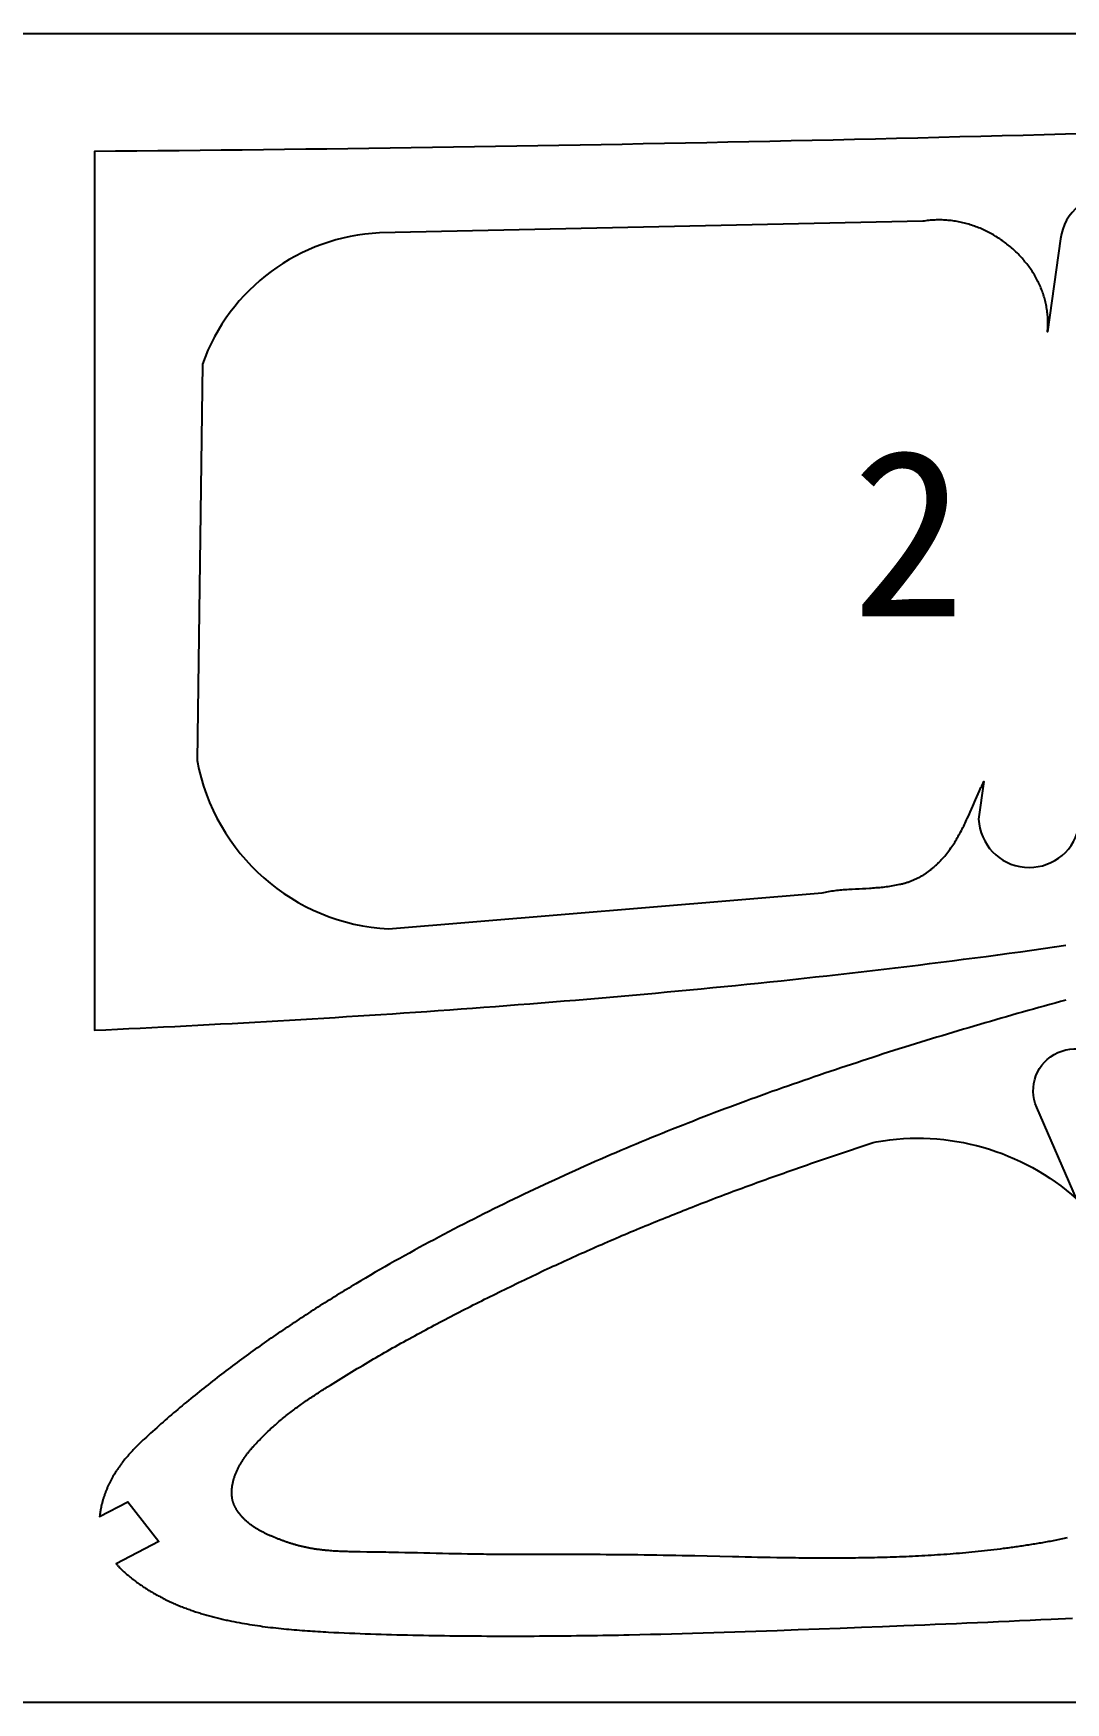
# Model space of a CAD drawing. Header units: millimetres. Extents: x 100 to 1723, y 75 to 1130.
# Drawn here: x 601.1 to 663, y 443.8 to 543.8 of the extents above; entities that cross this region are included whole.
import ezdxf

# ---------------------------------------------------------------- set-up
doc = ezdxf.new("R2010")
doc.units = ezdxf.units.MM
doc.layers.add('1.5mm轻木', color=30, linetype='Continuous')
doc.styles.add('样式_4', font='txt', dxfattribs={"height": 10})

msp = doc.modelspace()

# ---------------------------------------------------------------- linework, layer by layer
msp.add_lwpolyline([(1101.18, 543.81), (1100.7, 443.81), (100.7, 443.81), (100.7, 543.81), (1100.7, 543.81)])
at = {"layer": '1.5mm轻木', "lineweight": 25}
for points in [[(664.2, 537.81), (662.94, 537.77), (661.67, 537.74), (660.41, 537.7), (659.15, 537.67), (657.88, 537.64), (656.62, 537.61), (655.35, 537.57), (654.09, 537.54), (652.82, 537.51), (651.56, 537.48), (650.3, 537.45), (649.03, 537.42), (647.77, 537.39), (646.5, 537.37), (645.24, 537.34), (643.97, 537.31), (642.71, 537.29), (641.45, 537.26), (640.18, 537.23), (638.92, 537.21), (637.65, 537.19), (636.39, 537.16), (635.12, 537.14), (633.86, 537.12), (632.59, 537.09), (631.33, 537.07), (630.07, 537.05), (628.8, 537.03), (627.54, 537.01), (626.27, 536.99), (625.01, 536.97), (623.74, 536.95), (622.48, 536.94), (621.21, 536.92), (619.95, 536.9), (618.68, 536.88), (617.42, 536.87), (616.15, 536.85), (614.89, 536.84), (613.62, 536.82), (612.36, 536.81), (611.09, 536.8), (609.83, 536.78), (608.56, 536.77), (607.3, 536.76), (606.03, 536.75), (604.77, 536.74), (604.77, 484.09), (605.45, 484.12), (606.14, 484.16), (606.83, 484.19), (607.51, 484.22), (608.2, 484.26), (608.89, 484.29), (609.57, 484.32), (610.26, 484.36), (610.95, 484.39), (611.63, 484.43), (612.32, 484.47), (613.01, 484.5), (613.69, 484.54), (614.38, 484.58), (615.07, 484.62), (615.75, 484.66), (616.44, 484.7), (617.13, 484.74), (617.81, 484.78), (618.5, 484.82), (619.19, 484.86), (619.87, 484.91), (620.56, 484.95), (621.24, 484.99), (621.93, 485.04), (622.62, 485.08), (623.3, 485.13), (623.99, 485.18), (624.68, 485.22), (625.36, 485.27), (626.05, 485.32), (626.73, 485.37), (627.42, 485.42), (628.1, 485.47), (628.79, 485.52), (629.48, 485.57), (630.16, 485.63), (630.85, 485.68), (631.53, 485.74), (632.22, 485.79), (632.9, 485.85), (633.59, 485.9), (634.27, 485.96), (634.96, 486.02), (635.64, 486.08), (636.33, 486.14), (637.01, 486.2), (637.7, 486.26), (638.38, 486.32), (639.07, 486.39), (639.75, 486.45), (640.44, 486.51), (641.12, 486.58), (641.81, 486.65), (642.49, 486.71), (643.18, 486.78), (643.86, 486.85), (644.54, 486.92), (645.23, 486.99), (645.91, 487.06), (646.6, 487.14), (647.28, 487.21), (647.96, 487.29), (648.65, 487.36), (649.33, 487.44), (650.01, 487.51), (650.7, 487.59), (651.38, 487.67), (652.06, 487.75), (652.75, 487.84), (653.43, 487.92), (654.11, 488), (654.79, 488.09), (655.48, 488.17), (656.16, 488.26), (656.84, 488.35), (657.52, 488.43), (658.2, 488.52), (658.89, 488.62), (659.57, 488.71), (660.25, 488.8), (660.93, 488.89), (661.61, 488.99), (662.29, 489.09), (662.97, 489.18)], [(662.97, 485.9), (662.64, 485.81), (662.32, 485.72), (662, 485.63), (661.67, 485.54), (661.35, 485.45), (661.03, 485.36), (660.71, 485.27), (660.38, 485.18), (660.06, 485.09), (659.74, 484.99), (659.42, 484.9), (659.09, 484.81), (658.77, 484.72), (658.45, 484.62), (658.13, 484.53), (657.81, 484.43), (657.48, 484.34), (657.16, 484.24), (656.84, 484.15), (656.52, 484.05), (656.2, 483.96), (655.88, 483.86), (655.56, 483.76), (655.24, 483.67), (654.91, 483.57), (654.59, 483.47), (654.27, 483.37), (653.95, 483.27), (653.63, 483.17), (653.31, 483.07), (652.99, 482.97), (652.67, 482.87), (652.35, 482.77), (652.03, 482.67), (651.71, 482.57), (651.4, 482.46), (651.08, 482.36), (650.76, 482.26), (650.44, 482.15), (650.12, 482.05), (649.8, 481.94), (649.48, 481.84), (649.17, 481.73), (648.85, 481.62), (648.53, 481.52), (648.21, 481.41), (647.89, 481.3), (647.58, 481.19), (647.26, 481.08), (646.94, 480.97), (646.63, 480.86), (646.31, 480.75), (645.99, 480.64), (645.68, 480.53), (645.36, 480.42), (645.05, 480.3), (644.73, 480.19), (644.42, 480.07), (644.1, 479.96), (643.79, 479.84), (643.47, 479.73), (643.16, 479.61), (642.84, 479.49), (642.53, 479.38), (642.22, 479.26), (641.9, 479.14), (641.59, 479.02), (641.28, 478.9), (640.96, 478.78), (640.65, 478.65), (640.34, 478.53), (640.03, 478.41), (639.72, 478.29), (639.4, 478.16), (639.09, 478.04), (638.78, 477.91), (638.47, 477.78), (638.16, 477.66), (637.85, 477.53), (637.54, 477.4), (637.23, 477.27), (636.92, 477.14), (636.61, 477.01), (636.3, 476.88), (636, 476.75), (635.69, 476.62), (635.38, 476.49), (635.07, 476.35), (634.76, 476.22), (634.46, 476.08), (634.15, 475.95), (633.84, 475.81), (633.54, 475.67), (633.23, 475.54), (632.93, 475.4), (632.62, 475.26), (632.32, 475.12), (632.01, 474.98), (631.71, 474.84), (631.4, 474.7), (631.1, 474.55), (630.8, 474.41), (630.5, 474.27), (630.19, 474.12), (629.89, 473.97), (629.59, 473.83), (629.29, 473.68), (628.99, 473.53), (628.69, 473.39), (628.39, 473.24), (628.09, 473.09), (627.79, 472.94), (627.49, 472.78), (627.19, 472.63), (626.89, 472.48), (626.59, 472.33), (626.29, 472.17), (626, 472.02), (625.7, 471.86), (625.4, 471.7), (625.11, 471.54), (624.81, 471.39), (624.52, 471.23), (624.22, 471.07), (623.93, 470.91), (623.63, 470.74), (623.34, 470.58), (623.05, 470.42), (622.75, 470.25), (622.46, 470.09), (622.17, 469.92), (621.88, 469.76), (621.59, 469.59), (621.3, 469.42), (621.01, 469.25), (620.72, 469.08), (620.43, 468.91), (620.14, 468.74), (620, 468.65), (619.86, 468.57), (619.71, 468.48), (619.57, 468.39), (619.43, 468.3), (619.28, 468.22), (619.14, 468.13), (619, 468.04), (618.86, 467.95), (618.71, 467.86), (618.57, 467.77), (618.43, 467.69), (618.29, 467.6), (618.15, 467.51), (618.01, 467.42), (617.86, 467.33), (617.72, 467.24), (617.58, 467.14), (617.44, 467.05), (617.3, 466.96), (617.16, 466.87), (617.02, 466.78), (616.88, 466.69), (616.74, 466.59), (616.6, 466.5), (616.46, 466.41), (616.32, 466.31), (616.18, 466.22), (616.04, 466.13), (615.91, 466.03), (615.77, 465.94), (615.63, 465.84), (615.49, 465.75), (615.35, 465.65), (615.22, 465.56), (615.08, 465.46), (614.94, 465.36), (614.8, 465.27), (614.67, 465.17), (614.53, 465.07), (614.39, 464.98), (614.26, 464.88), (614.12, 464.78), (613.99, 464.68), (613.85, 464.58), (613.72, 464.49), (613.58, 464.39), (613.44, 464.29), (613.31, 464.19), (613.18, 464.09), (613.04, 463.99), (612.91, 463.89), (612.77, 463.78), (612.64, 463.68), (612.51, 463.58), (612.37, 463.48), (612.24, 463.38), (612.11, 463.28), (611.97, 463.17), (611.84, 463.07), (611.71, 462.97), (611.58, 462.86), (611.44, 462.76), (611.31, 462.66), (611.18, 462.55), (611.05, 462.45), (610.92, 462.34), (610.79, 462.24), (610.66, 462.13), (610.53, 462.03), (610.4, 461.92), (610.27, 461.81), (610.14, 461.71), (610.01, 461.6), (609.88, 461.49), (609.75, 461.38), (609.63, 461.27), (609.5, 461.17), (609.37, 461.06), (609.24, 460.95), (609.12, 460.84), (608.99, 460.73), (608.87, 460.62), (608.74, 460.51), (608.61, 460.39), (608.49, 460.28), (608.37, 460.17), (608.24, 460.06), (608.12, 459.95), (607.99, 459.83), (607.87, 459.72), (607.75, 459.6), (607.69, 459.55), (607.63, 459.49), (607.57, 459.43), (607.51, 459.37), (607.45, 459.31), (607.39, 459.26), (607.33, 459.2), (607.27, 459.14), (607.21, 459.08), (607.15, 459.02), (607.09, 458.96), (607.04, 458.9), (606.98, 458.83), (606.92, 458.77), (606.87, 458.71), (606.81, 458.65), (606.76, 458.58), (606.7, 458.52), (606.65, 458.46), (606.59, 458.39), (606.54, 458.33), (606.49, 458.26), (606.44, 458.2), (606.39, 458.13), (606.34, 458.06), (606.29, 457.99), (606.24, 457.92), (606.19, 457.85), (606.14, 457.78), (606.09, 457.71), (606.05, 457.64), (606, 457.57), (605.96, 457.5), (605.91, 457.42), (605.87, 457.35), (605.85, 457.31), (605.82, 457.27), (605.8, 457.24), (605.78, 457.2), (605.76, 457.16), (605.74, 457.12), (605.72, 457.08), (605.7, 457.04), (605.68, 457), (605.66, 456.96), (605.64, 456.93), (605.62, 456.89), (605.61, 456.85), (605.59, 456.81), (605.57, 456.77), (605.55, 456.73), (605.53, 456.69), (605.52, 456.65), (605.5, 456.6), (605.48, 456.56), (605.46, 456.52), (605.45, 456.48), (605.43, 456.44), (605.42, 456.4), (605.4, 456.36), (605.39, 456.32), (605.37, 456.28), (605.36, 456.23), (605.34, 456.19), (605.33, 456.15), (605.31, 456.11), (605.3, 456.07), (605.29, 456.02), (605.27, 455.98), (605.26, 455.94), (605.25, 455.9), (605.24, 455.86), (605.23, 455.81), (605.22, 455.77), (605.2, 455.73), (605.19, 455.69), (605.18, 455.64), (605.17, 455.6), (605.17, 455.56), (605.16, 455.51), (605.15, 455.47), (605.14, 455.43), (605.13, 455.39), (605.12, 455.34), (605.12, 455.3), (605.11, 455.26), (605.1, 455.22), (605.1, 455.17), (605.09, 455.13), (605.09, 455.09), (605.08, 455.05), (605.08, 455), (605.07, 454.96), (606.76, 455.85), (608.62, 453.46), (606.07, 452.12), (606.1, 452.09), (606.12, 452.06), (606.15, 452.03), (606.18, 452), (606.21, 451.97), (606.24, 451.94), (606.29, 451.88), (606.35, 451.82), (606.41, 451.77), (606.47, 451.71), (606.53, 451.65), (606.59, 451.6), (606.65, 451.54), (606.71, 451.49), (606.78, 451.44), (606.84, 451.38), (606.9, 451.33), (606.97, 451.28), (607.03, 451.23), (607.1, 451.18), (607.16, 451.13), (607.23, 451.08), (607.29, 451.03), (607.36, 450.98), (607.43, 450.93), (607.49, 450.89), (607.56, 450.84), (607.63, 450.8), (607.69, 450.75), (607.76, 450.71), (607.83, 450.66), (607.9, 450.62), (607.96, 450.57), (608.03, 450.53), (608.1, 450.49), (608.17, 450.45), (608.24, 450.41), (608.3, 450.37), (608.37, 450.33), (608.44, 450.29), (608.51, 450.25), (608.58, 450.21), (608.65, 450.18), (608.72, 450.14), (608.79, 450.1), (608.86, 450.07), (608.93, 450.03), (609, 450), (609.07, 449.96), (609.14, 449.93), (609.21, 449.89), (609.29, 449.86), (609.36, 449.83), (609.43, 449.79), (609.5, 449.76), (609.57, 449.73), (609.64, 449.7), (609.72, 449.67), (609.79, 449.64), (609.86, 449.61), (609.93, 449.58), (610.01, 449.55), (610.08, 449.52), (610.15, 449.49), (610.23, 449.47), (610.3, 449.44), (610.38, 449.41), (610.45, 449.39), (610.52, 449.36), (610.6, 449.33), (610.67, 449.31), (610.75, 449.28), (610.82, 449.26), (610.9, 449.23), (610.97, 449.21), (611.05, 449.19), (611.12, 449.16), (611.2, 449.14), (611.27, 449.12), (611.35, 449.1), (611.43, 449.07), (611.5, 449.05), (611.58, 449.03), (611.65, 449.01), (611.73, 448.99), (611.81, 448.97), (611.88, 448.95), (611.96, 448.93), (612.04, 448.91), (612.11, 448.89), (612.19, 448.87), (612.27, 448.85), (612.35, 448.83), (612.42, 448.82), (612.5, 448.8), (612.58, 448.78), (612.66, 448.76), (612.73, 448.75), (612.81, 448.73), (612.89, 448.72), (612.97, 448.7), (613.12, 448.67), (613.28, 448.64), (613.43, 448.61), (613.59, 448.58), (613.75, 448.55), (613.9, 448.53), (614.06, 448.5), (614.22, 448.48), (614.37, 448.45), (614.53, 448.43), (614.69, 448.41), (614.84, 448.38), (615, 448.36), (615.16, 448.34), (615.31, 448.32), (615.47, 448.31), (615.63, 448.29), (615.79, 448.27), (615.94, 448.25), (616.1, 448.24), (616.26, 448.22), (616.41, 448.21), (616.57, 448.19), (616.73, 448.18), (616.89, 448.17), (617.05, 448.15), (617.2, 448.14), (617.36, 448.13), (617.52, 448.12), (617.68, 448.11), (617.83, 448.1), (617.99, 448.09), (618.15, 448.08), (618.31, 448.07), (618.47, 448.06), (618.62, 448.05), (618.78, 448.04), (619.1, 448.02), (619.41, 448.01), (619.73, 447.99), (620.05, 447.98), (620.36, 447.97), (620.68, 447.95), (620.99, 447.94), (621.31, 447.93), (621.63, 447.92), (621.94, 447.91), (622.26, 447.9), (622.57, 447.89), (622.89, 447.88), (623.21, 447.87), (623.52, 447.87), (623.84, 447.86), (624.16, 447.85), (624.47, 447.85), (624.79, 447.84), (625.1, 447.84), (625.42, 447.83), (625.74, 447.83), (626.05, 447.82), (626.37, 447.82), (626.69, 447.82), (627, 447.81), (627.32, 447.81), (627.63, 447.81), (627.95, 447.81), (628.27, 447.8), (628.58, 447.8), (628.9, 447.8), (629.22, 447.8), (629.53, 447.8), (629.85, 447.8), (630.17, 447.8), (630.48, 447.8), (630.8, 447.8), (631.11, 447.8), (631.43, 447.81), (631.75, 447.81), (632.06, 447.81), (632.38, 447.81), (632.7, 447.82), (633.01, 447.82), (633.33, 447.82), (633.64, 447.83), (633.96, 447.83), (634.28, 447.83), (634.59, 447.84), (634.91, 447.84), (635.23, 447.85), (635.54, 447.85), (635.86, 447.86), (636.17, 447.86), (636.49, 447.87), (636.81, 447.88), (637.44, 447.89), (638.07, 447.91), (638.7, 447.92), (639.34, 447.94), (639.97, 447.95), (640.6, 447.97), (641.23, 447.99), (641.87, 448.01), (642.5, 448.03), (643.13, 448.05), (643.76, 448.07), (644.4, 448.1), (645.03, 448.12), (645.66, 448.14), (646.92, 448.19), (648.19, 448.23), (649.45, 448.28), (650.72, 448.33), (651.98, 448.38), (653.25, 448.43), (653.88, 448.45), (654.51, 448.48), (655.14, 448.51), (655.77, 448.53), (656.41, 448.56), (657.04, 448.59), (657.67, 448.61), (658.3, 448.64), (658.93, 448.67), (659.57, 448.7), (660.2, 448.73), (660.83, 448.76), (661.46, 448.79), (662.09, 448.82), (663.36, 448.88)]]:
    msp.add_lwpolyline(points, dxfattribs=at)
for points in [[(668.64, 530.92, 0.97632), (662.65, 531.5), (661.86, 525.94), (661.87, 526.03), (661.88, 526.12), (661.88, 526.22), (661.89, 526.31), (661.89, 526.4), (661.89, 526.49), (661.89, 526.58), (661.89, 526.67), (661.88, 526.76), (661.88, 526.85), (661.87, 526.93), (661.86, 527.02), (661.85, 527.11), (661.84, 527.2), (661.83, 527.29), (661.81, 527.37), (661.8, 527.46), (661.78, 527.55), (661.76, 527.63), (661.74, 527.72), (661.72, 527.81), (661.7, 527.89), (661.68, 527.98), (661.65, 528.06), (661.62, 528.14), (661.6, 528.23), (661.57, 528.31), (661.54, 528.39), (661.51, 528.47), (661.47, 528.56), (661.44, 528.64), (661.4, 528.72), (661.37, 528.8), (661.33, 528.88), (661.29, 528.95), (661.25, 529.03), (661.21, 529.11), (661.17, 529.19), (661.12, 529.26), (661.08, 529.34), (661.03, 529.42), (660.99, 529.49), (660.94, 529.56), (660.89, 529.64), (660.84, 529.71), (660.79, 529.78), (660.74, 529.85), (660.69, 529.93), (660.63, 530), (660.58, 530.07), (660.52, 530.13), (660.47, 530.2), (660.41, 530.27), (660.35, 530.34), (660.29, 530.4), (660.23, 530.47), (660.17, 530.53), (660.11, 530.6), (660.05, 530.66), (659.98, 530.72), (659.92, 530.78), (659.85, 530.84), (659.79, 530.9), (659.72, 530.96), (659.65, 531.02), (659.58, 531.08), (659.51, 531.13), (659.44, 531.19), (659.37, 531.24), (659.3, 531.3), (659.23, 531.35), (659.16, 531.4), (659.08, 531.45), (659.01, 531.5), (658.93, 531.55), (658.86, 531.6), (658.78, 531.65), (658.71, 531.69), (658.63, 531.74), (658.55, 531.78), (658.47, 531.83), (658.39, 531.87), (658.31, 531.91), (658.23, 531.95), (658.15, 531.99), (658.07, 532.03), (657.99, 532.06), (657.91, 532.1), (657.83, 532.14), (657.74, 532.17), (657.66, 532.2), (657.58, 532.23), (657.49, 532.27), (657.41, 532.29), (657.32, 532.32), (657.24, 532.35), (657.15, 532.38), (657.06, 532.4), (656.98, 532.42), (656.89, 532.45), (656.8, 532.47), (656.72, 532.49), (656.63, 532.51), (656.54, 532.53), (656.45, 532.54), (656.36, 532.56), (656.28, 532.57), (656.19, 532.58), (656.1, 532.6), (656.01, 532.61), (655.92, 532.61), (655.83, 532.62), (655.74, 532.63), (655.65, 532.63), (655.56, 532.64), (655.47, 532.64), (655.38, 532.64), (655.29, 532.64), (655.2, 532.64), (655.11, 532.63), (655.02, 532.63), (654.93, 532.62), (654.84, 532.62), (654.75, 532.61), (654.66, 532.6), (654.57, 532.59), (654.48, 532.57), (654.39, 532.56), (621.85, 531.86, 0.30425), (611.23, 524), (610.91, 500.25, 0.3452), (622.39, 490.16), (648.37, 492.33), (648.46, 492.35), (648.56, 492.37), (648.65, 492.39), (648.75, 492.4), (648.85, 492.42), (648.95, 492.44), (649.05, 492.45), (649.15, 492.46), (649.25, 492.48), (649.35, 492.49), (649.45, 492.5), (649.55, 492.51), (649.65, 492.52), (649.75, 492.52), (649.85, 492.53), (649.96, 492.54), (650.06, 492.54), (650.16, 492.55), (650.37, 492.56), (650.58, 492.57), (650.78, 492.58), (650.99, 492.59), (651.2, 492.61), (651.3, 492.61), (651.41, 492.62), (651.51, 492.63), (651.61, 492.64), (651.72, 492.64), (651.82, 492.65), (651.92, 492.66), (652.02, 492.67), (652.13, 492.68), (652.23, 492.7), (652.33, 492.71), (652.43, 492.72), (652.53, 492.74), (652.63, 492.76), (652.73, 492.78), (652.83, 492.8), (652.93, 492.82), (653.03, 492.84), (653.07, 492.85), (653.12, 492.86), (653.17, 492.87), (653.22, 492.89), (653.27, 492.9), (653.32, 492.91), (653.36, 492.93), (653.41, 492.94), (653.46, 492.96), (653.51, 492.97), (653.55, 492.99), (653.6, 493.01), (653.65, 493.02), (653.69, 493.04), (653.74, 493.06), (653.79, 493.08), (653.83, 493.1), (653.88, 493.12), (653.92, 493.14), (653.97, 493.16), (654.01, 493.18), (654.06, 493.2), (654.1, 493.22), (654.15, 493.24), (654.19, 493.27), (654.24, 493.29), (654.28, 493.32), (654.32, 493.34), (654.37, 493.37), (654.41, 493.39), (654.45, 493.42), (654.49, 493.45), (654.54, 493.47), (654.58, 493.5), (654.62, 493.53), (654.66, 493.56), (654.7, 493.59), (654.74, 493.62), (654.78, 493.65), (654.82, 493.68), (654.87, 493.71), (654.9, 493.74), (654.94, 493.78), (654.98, 493.81), (655.02, 493.84), (655.06, 493.87), (655.1, 493.91), (655.14, 493.94), (655.18, 493.98), (655.21, 494.01), (655.25, 494.05), (655.29, 494.08), (655.32, 494.12), (655.36, 494.15), (655.4, 494.19), (655.43, 494.23), (655.47, 494.26), (655.5, 494.3), (655.54, 494.34), (655.57, 494.38), (655.64, 494.45), (655.71, 494.53), (655.77, 494.61), (655.84, 494.69), (655.9, 494.77), (655.96, 494.85), (656.02, 494.93), (656.08, 495.02), (656.14, 495.1), (656.2, 495.18), (656.25, 495.27), (656.31, 495.35), (656.36, 495.44), (656.41, 495.52), (656.46, 495.61), (656.51, 495.7), (656.56, 495.79), (656.61, 495.87), (656.66, 495.96), (656.71, 496.05), (656.75, 496.14), (656.8, 496.23), (656.85, 496.32), (656.89, 496.41), (656.93, 496.5), (656.98, 496.59), (657.02, 496.69), (657.06, 496.78), (657.15, 496.96), (657.23, 497.15), (657.31, 497.33), (657.39, 497.52), (657.55, 497.89), (657.64, 498.07), (657.72, 498.26), (657.8, 498.44), (657.84, 498.53), (657.88, 498.63), (657.93, 498.72), (657.97, 498.81), (658.01, 498.9), (658.06, 498.99), (657.74, 496.74, 0.86459), (663.73, 496.16)], [(663.05, 453.68), (662.95, 453.66), (662.86, 453.64), (662.77, 453.62), (662.67, 453.6), (662.58, 453.58), (662.49, 453.56), (662.4, 453.55), (662.3, 453.53), (662.21, 453.51), (662.12, 453.49), (662.02, 453.47), (661.93, 453.46), (661.84, 453.44), (661.74, 453.42), (661.65, 453.41), (661.56, 453.39), (661.46, 453.37), (661.37, 453.36), (661.28, 453.34), (661.18, 453.33), (661.09, 453.31), (661, 453.3), (660.9, 453.28), (660.81, 453.27), (660.72, 453.25), (660.62, 453.24), (660.53, 453.22), (660.44, 453.21), (660.34, 453.19), (660.25, 453.18), (660.16, 453.16), (660.06, 453.15), (659.97, 453.14), (659.88, 453.12), (659.78, 453.11), (659.69, 453.1), (659.6, 453.09), (659.5, 453.07), (659.41, 453.06), (659.31, 453.05), (659.22, 453.04), (659.03, 453.01), (658.85, 452.99), (658.66, 452.97), (658.47, 452.94), (658.28, 452.92), (658.1, 452.9), (657.91, 452.88), (657.72, 452.86), (657.53, 452.84), (657.34, 452.82), (657.16, 452.81), (656.97, 452.79), (656.78, 452.77), (656.59, 452.75), (656.4, 452.74), (656.22, 452.72), (656.03, 452.71), (655.84, 452.69), (655.65, 452.68), (655.46, 452.67), (655.27, 452.66), (655.09, 452.64), (654.9, 452.63), (654.71, 452.62), (654.52, 452.61), (654.33, 452.6), (654.14, 452.59), (653.95, 452.58), (653.77, 452.57), (653.58, 452.56), (653.39, 452.55), (653.2, 452.55), (653.01, 452.54), (652.82, 452.53), (652.63, 452.52), (652.44, 452.52), (652.26, 452.51), (652.07, 452.51), (651.88, 452.5), (651.69, 452.5), (651.5, 452.49), (651.31, 452.49), (651.12, 452.49), (650.93, 452.48), (650.74, 452.48), (650.55, 452.48), (650.36, 452.47), (650.18, 452.47), (649.99, 452.47), (649.8, 452.47), (649.61, 452.47), (649.42, 452.47), (649.23, 452.47), (649.04, 452.46), (648.85, 452.46), (648.66, 452.46), (648.47, 452.46), (648.28, 452.47), (648.1, 452.47), (647.91, 452.47), (647.72, 452.47), (647.53, 452.47), (647.34, 452.47), (647.15, 452.47), (646.96, 452.47), (646.77, 452.48), (646.39, 452.48), (646.02, 452.49), (645.64, 452.49), (645.26, 452.5), (644.88, 452.51), (644.5, 452.51), (644.13, 452.52), (643.75, 452.53), (643.37, 452.54), (642.99, 452.54), (642.24, 452.56), (641.48, 452.58), (640.73, 452.6), (640.35, 452.6), (639.97, 452.61), (639.59, 452.62), (639.21, 452.63), (638.84, 452.63), (638.46, 452.64), (638.08, 452.65), (637.7, 452.65), (637.33, 452.66), (637.14, 452.66), (636.95, 452.66), (636.76, 452.66), (636.57, 452.67), (636.38, 452.67), (636.19, 452.67), (636, 452.67), (635.81, 452.67), (635.43, 452.67), (635.06, 452.68), (634.68, 452.68), (634.3, 452.68), (633.92, 452.68), (633.54, 452.68), (633.17, 452.68), (632.41, 452.68), (631.65, 452.68), (631.28, 452.68), (630.9, 452.68), (630.52, 452.68), (630.14, 452.68), (629.76, 452.68), (629.58, 452.68), (629.39, 452.68), (629.2, 452.68), (629.01, 452.68), (628.82, 452.69), (628.63, 452.69), (628.44, 452.69), (628.26, 452.69), (628.07, 452.7), (627.88, 452.7), (627.69, 452.7), (627.5, 452.7), (627.12, 452.71), (626.75, 452.72), (626.37, 452.73), (625.99, 452.73), (625.62, 452.74), (625.24, 452.75), (624.86, 452.76), (624.49, 452.77), (624.11, 452.78), (623.73, 452.79), (623.35, 452.79), (622.97, 452.8), (622.59, 452.81), (622.41, 452.81), (622.22, 452.82), (622.03, 452.82), (621.84, 452.82), (621.65, 452.83), (621.46, 452.83), (621.27, 452.83), (621.08, 452.83), (620.69, 452.84), (620.5, 452.84), (620.31, 452.85), (620.22, 452.85), (620.12, 452.85), (620.03, 452.85), (619.93, 452.86), (619.84, 452.86), (619.74, 452.86), (619.65, 452.86), (619.55, 452.87), (619.46, 452.87), (619.36, 452.88), (619.27, 452.88), (619.17, 452.89), (619.08, 452.89), (618.98, 452.9), (618.89, 452.91), (618.8, 452.92), (618.7, 452.92), (618.61, 452.93), (618.56, 452.94), (618.51, 452.94), (618.47, 452.95), (618.42, 452.95), (618.37, 452.96), (618.33, 452.96), (618.28, 452.97), (618.23, 452.98), (618.19, 452.98), (618.14, 452.99), (618.09, 452.99), (618.05, 453), (618, 453.01), (617.95, 453.01), (617.91, 453.02), (617.86, 453.03), (617.81, 453.04), (617.77, 453.04), (617.72, 453.05), (617.67, 453.06), (617.63, 453.07), (617.58, 453.08), (617.54, 453.09), (617.49, 453.1), (617.44, 453.11), (617.4, 453.12), (617.35, 453.12), (617.31, 453.14), (617.26, 453.15), (617.21, 453.16), (617.17, 453.17), (617.12, 453.18), (617.08, 453.19), (617.03, 453.2), (616.99, 453.21), (616.94, 453.22), (616.89, 453.24), (616.85, 453.25), (616.8, 453.26), (616.76, 453.28), (616.71, 453.29), (616.67, 453.3), (616.62, 453.32), (616.58, 453.33), (616.53, 453.34), (616.49, 453.36), (616.44, 453.37), (616.4, 453.39), (616.35, 453.4), (616.31, 453.42), (616.26, 453.43), (616.22, 453.45), (616.17, 453.47), (616.13, 453.48), (616.08, 453.5), (616.04, 453.51), (616, 453.53), (615.95, 453.55), (615.91, 453.56), (615.86, 453.58), (615.82, 453.6), (615.77, 453.61), (615.69, 453.65), (615.6, 453.69), (615.51, 453.72), (615.47, 453.74), (615.42, 453.76), (615.38, 453.78), (615.34, 453.8), (615.29, 453.81), (615.25, 453.83), (615.21, 453.85), (615.16, 453.87), (615.12, 453.89), (615.08, 453.91), (615.04, 453.93), (614.99, 453.95), (614.95, 453.97), (614.91, 454), (614.87, 454.02), (614.82, 454.04), (614.78, 454.06), (614.74, 454.08), (614.7, 454.11), (614.66, 454.13), (614.62, 454.15), (614.58, 454.18), (614.54, 454.2), (614.5, 454.22), (614.46, 454.25), (614.42, 454.27), (614.38, 454.3), (614.34, 454.33), (614.3, 454.35), (614.26, 454.38), (614.22, 454.41), (614.18, 454.44), (614.14, 454.46), (614.1, 454.49), (614.06, 454.52), (614.03, 454.55), (613.99, 454.58), (613.95, 454.61), (613.92, 454.65), (613.88, 454.68), (613.84, 454.71), (613.81, 454.74), (613.79, 454.76), (613.77, 454.78), (613.75, 454.79), (613.74, 454.81), (613.72, 454.83), (613.7, 454.84), (613.69, 454.86), (613.67, 454.88), (613.65, 454.9), (613.63, 454.91), (613.62, 454.93), (613.6, 454.95), (613.59, 454.97), (613.57, 454.99), (613.55, 455.01), (613.54, 455.02), (613.52, 455.04), (613.51, 455.06), (613.49, 455.08), (613.48, 455.1), (613.46, 455.12), (613.45, 455.14), (613.43, 455.16), (613.42, 455.18), (613.4, 455.19), (613.39, 455.21), (613.37, 455.23), (613.36, 455.25), (613.35, 455.27), (613.33, 455.29), (613.32, 455.31), (613.31, 455.33), (613.29, 455.35), (613.28, 455.37), (613.27, 455.39), (613.26, 455.41), (613.25, 455.44), (613.23, 455.46), (613.22, 455.48), (613.21, 455.5), (613.2, 455.52), (613.19, 455.54), (613.18, 455.56), (613.17, 455.58), (613.16, 455.6), (613.15, 455.63), (613.14, 455.65), (613.13, 455.67), (613.12, 455.69), (613.11, 455.71), (613.11, 455.73), (613.1, 455.76), (613.09, 455.78), (613.08, 455.8), (613.08, 455.82), (613.07, 455.84), (613.06, 455.87), (613.06, 455.89), (613.05, 455.91), (613.04, 455.93), (613.04, 455.96), (613.03, 455.98), (613.03, 456), (613.02, 456.03), (613.02, 456.05), (613.02, 456.07), (613.01, 456.09), (613.01, 456.12), (613.01, 456.14), (613, 456.16), (613, 456.19), (613, 456.21), (613, 456.23), (612.99, 456.26), (612.99, 456.28), (612.99, 456.3), (612.99, 456.33), (612.99, 456.35), (612.99, 456.38), (612.99, 456.4), (612.99, 456.42), (612.99, 456.45), (612.99, 456.47), (612.99, 456.49), (612.99, 456.52), (612.99, 456.54), (613, 456.57), (613, 456.59), (613, 456.61), (613, 456.64), (613, 456.66), (613.01, 456.68), (613.01, 456.71), (613.01, 456.73), (613.02, 456.76), (613.02, 456.78), (613.02, 456.8), (613.03, 456.83), (613.03, 456.85), (613.04, 456.88), (613.04, 456.9), (613.05, 456.92), (613.05, 456.95), (613.06, 456.97), (613.06, 457), (613.07, 457.02), (613.07, 457.04), (613.08, 457.07), (613.08, 457.09), (613.09, 457.11), (613.1, 457.14), (613.1, 457.16), (613.11, 457.19), (613.12, 457.21), (613.12, 457.23), (613.13, 457.26), (613.14, 457.28), (613.15, 457.3), (613.15, 457.33), (613.16, 457.35), (613.18, 457.4), (613.2, 457.44), (613.21, 457.49), (613.23, 457.53), (613.25, 457.58), (613.27, 457.62), (613.29, 457.67), (613.31, 457.71), (613.33, 457.76), (613.35, 457.8), (613.37, 457.85), (613.39, 457.89), (613.41, 457.93), (613.44, 457.97), (613.46, 458.02), (613.48, 458.06), (613.51, 458.1), (613.53, 458.14), (613.56, 458.18), (613.58, 458.22), (613.61, 458.26), (613.63, 458.3), (613.66, 458.34), (613.68, 458.38), (613.71, 458.42), (613.74, 458.46), (613.76, 458.5), (613.79, 458.54), (613.82, 458.58), (613.85, 458.62), (613.87, 458.65), (613.9, 458.69), (613.93, 458.73), (613.96, 458.77), (613.99, 458.8), (614.02, 458.84), (614.05, 458.88), (614.08, 458.91), (614.11, 458.95), (614.14, 458.99), (614.17, 459.02), (614.2, 459.06), (614.23, 459.09), (614.26, 459.13), (614.29, 459.16), (614.33, 459.2), (614.36, 459.23), (614.39, 459.27), (614.42, 459.3), (614.45, 459.34), (614.52, 459.41), (614.58, 459.48), (614.65, 459.54), (614.71, 459.61), (614.78, 459.68), (614.85, 459.75), (614.91, 459.81), (614.98, 459.88), (615.05, 459.95), (615.11, 460.01), (615.18, 460.08), (615.25, 460.14), (615.32, 460.21), (615.39, 460.27), (615.46, 460.33), (615.53, 460.4), (615.6, 460.46), (615.67, 460.52), (615.74, 460.59), (615.81, 460.65), (615.89, 460.71), (615.96, 460.77), (616.03, 460.83), (616.1, 460.89), (616.18, 460.95), (616.25, 461.01), (616.32, 461.07), (616.4, 461.13), (616.47, 461.18), (616.55, 461.24), (616.62, 461.3), (616.7, 461.36), (616.77, 461.41), (616.85, 461.47), (616.93, 461.52), (617, 461.58), (617.08, 461.64), (617.16, 461.69), (617.23, 461.74), (617.31, 461.8), (617.39, 461.85), (617.47, 461.91), (617.54, 461.96), (617.62, 462.01), (617.7, 462.07), (617.78, 462.12), (617.86, 462.17), (617.94, 462.22), (618.02, 462.27), (618.1, 462.33), (618.18, 462.38), (618.26, 462.43), (618.33, 462.48), (618.41, 462.53), (618.49, 462.58), (618.57, 462.63), (618.65, 462.68), (618.73, 462.73), (618.9, 462.83), (619.06, 462.93), (619.22, 463.03), (619.38, 463.13), (619.54, 463.23), (619.7, 463.33), (619.86, 463.43), (620.03, 463.53), (620.19, 463.62), (620.35, 463.72), (620.51, 463.82), (620.67, 463.91), (620.84, 464.01), (621, 464.11), (621.16, 464.2), (621.32, 464.3), (621.49, 464.4), (621.65, 464.49), (621.81, 464.59), (621.98, 464.68), (622.14, 464.78), (622.3, 464.87), (622.47, 464.96), (622.63, 465.06), (622.8, 465.15), (622.96, 465.24), (623.12, 465.34), (623.29, 465.43), (623.45, 465.52), (623.62, 465.61), (623.79, 465.7), (623.95, 465.79), (624.12, 465.88), (624.28, 465.97), (624.45, 466.06), (624.62, 466.15), (624.78, 466.24), (624.95, 466.33), (625.12, 466.42), (625.28, 466.51), (625.45, 466.6), (625.62, 466.69), (625.78, 466.77), (625.95, 466.86), (626.12, 466.95), (626.29, 467.04), (626.45, 467.12), (626.62, 467.21), (626.79, 467.3), (626.96, 467.38), (627.13, 467.47), (627.3, 467.55), (627.46, 467.64), (627.63, 467.72), (627.8, 467.81), (627.97, 467.89), (628.14, 467.98), (628.31, 468.06), (628.48, 468.15), (628.65, 468.23), (628.82, 468.31), (628.99, 468.4), (629.16, 468.48), (629.33, 468.56), (629.5, 468.65), (629.67, 468.73), (629.84, 468.81), (630.01, 468.9), (630.18, 468.98), (630.35, 469.06), (630.52, 469.14), (630.69, 469.22), (630.86, 469.3), (631.03, 469.38), (631.2, 469.47), (631.37, 469.55), (631.54, 469.63), (631.71, 469.71), (631.88, 469.79), (632.06, 469.87), (632.23, 469.95), (632.4, 470.02), (632.57, 470.1), (632.74, 470.18), (632.91, 470.26), (633.09, 470.34), (633.26, 470.42), (633.43, 470.5), (633.6, 470.57), (633.77, 470.65), (633.95, 470.73), (634.12, 470.8), (634.29, 470.88), (634.46, 470.96), (634.64, 471.03), (634.81, 471.11), (634.98, 471.19), (635.16, 471.26), (635.33, 471.34), (635.5, 471.41), (635.68, 471.49), (635.85, 471.56), (636.02, 471.64), (636.2, 471.71), (636.37, 471.79), (636.55, 471.86), (636.72, 471.93), (636.89, 472.01), (637.07, 472.08), (637.24, 472.15), (637.42, 472.23), (637.59, 472.3), (637.77, 472.37), (637.94, 472.44), (638.12, 472.52), (638.29, 472.59), (638.46, 472.66), (638.64, 472.73), (638.81, 472.8), (638.99, 472.87), (639.17, 472.94), (639.34, 473.01), (639.52, 473.08), (639.69, 473.15), (639.87, 473.22), (640.04, 473.29), (640.22, 473.36), (640.39, 473.43), (640.57, 473.5), (640.75, 473.57), (640.92, 473.64), (641.1, 473.71), (641.28, 473.77), (641.45, 473.84), (641.63, 473.91), (641.8, 473.98), (641.98, 474.05), (642.16, 474.11), (642.33, 474.18), (642.51, 474.25), (642.69, 474.31), (642.86, 474.38), (643.04, 474.45), (643.22, 474.51), (643.4, 474.58), (643.57, 474.64), (643.75, 474.71), (643.93, 474.77), (644.11, 474.84), (644.28, 474.9), (644.46, 474.97), (644.64, 475.03), (644.82, 475.1), (644.99, 475.16), (645.17, 475.23), (645.35, 475.29), (645.53, 475.35), (645.71, 475.42), (645.88, 475.48), (646.06, 475.54), (646.24, 475.61), (646.42, 475.67), (646.6, 475.73), (646.78, 475.79), (646.95, 475.86), (647.13, 475.92), (647.31, 475.98), (647.49, 476.04), (647.67, 476.1), (647.85, 476.16), (648.03, 476.22), (648.2, 476.29), (648.38, 476.35), (648.56, 476.41), (648.74, 476.47), (648.92, 476.53), (649.1, 476.59), (649.28, 476.65), (649.46, 476.71), (649.64, 476.77), (649.82, 476.83), (650, 476.89), (650.18, 476.95), (650.35, 477), (650.53, 477.06), (650.71, 477.12), (650.89, 477.18), (651.07, 477.24), (651.25, 477.3), (651.43, 477.36), (651.61, 477.41, -0.2298), (663.61, 473.99), (661.23, 479.46, -0.99355), (665.79, 481.52)]]:
    msp.add_lwpolyline(points, format="xyb", dxfattribs=at)

# ---------------------------------------------------------------- texts
at = {"layer": '1.5mm轻木', "insert": (656.94, 518.88), "char_height": 10, "width": 33.7794, "attachment_point": 3, "style": '样式_4'}
msp.add_mtext('\\pxt0,2,6;^I2', dxfattribs=at)

doc.saveas('drawing.dxf')
